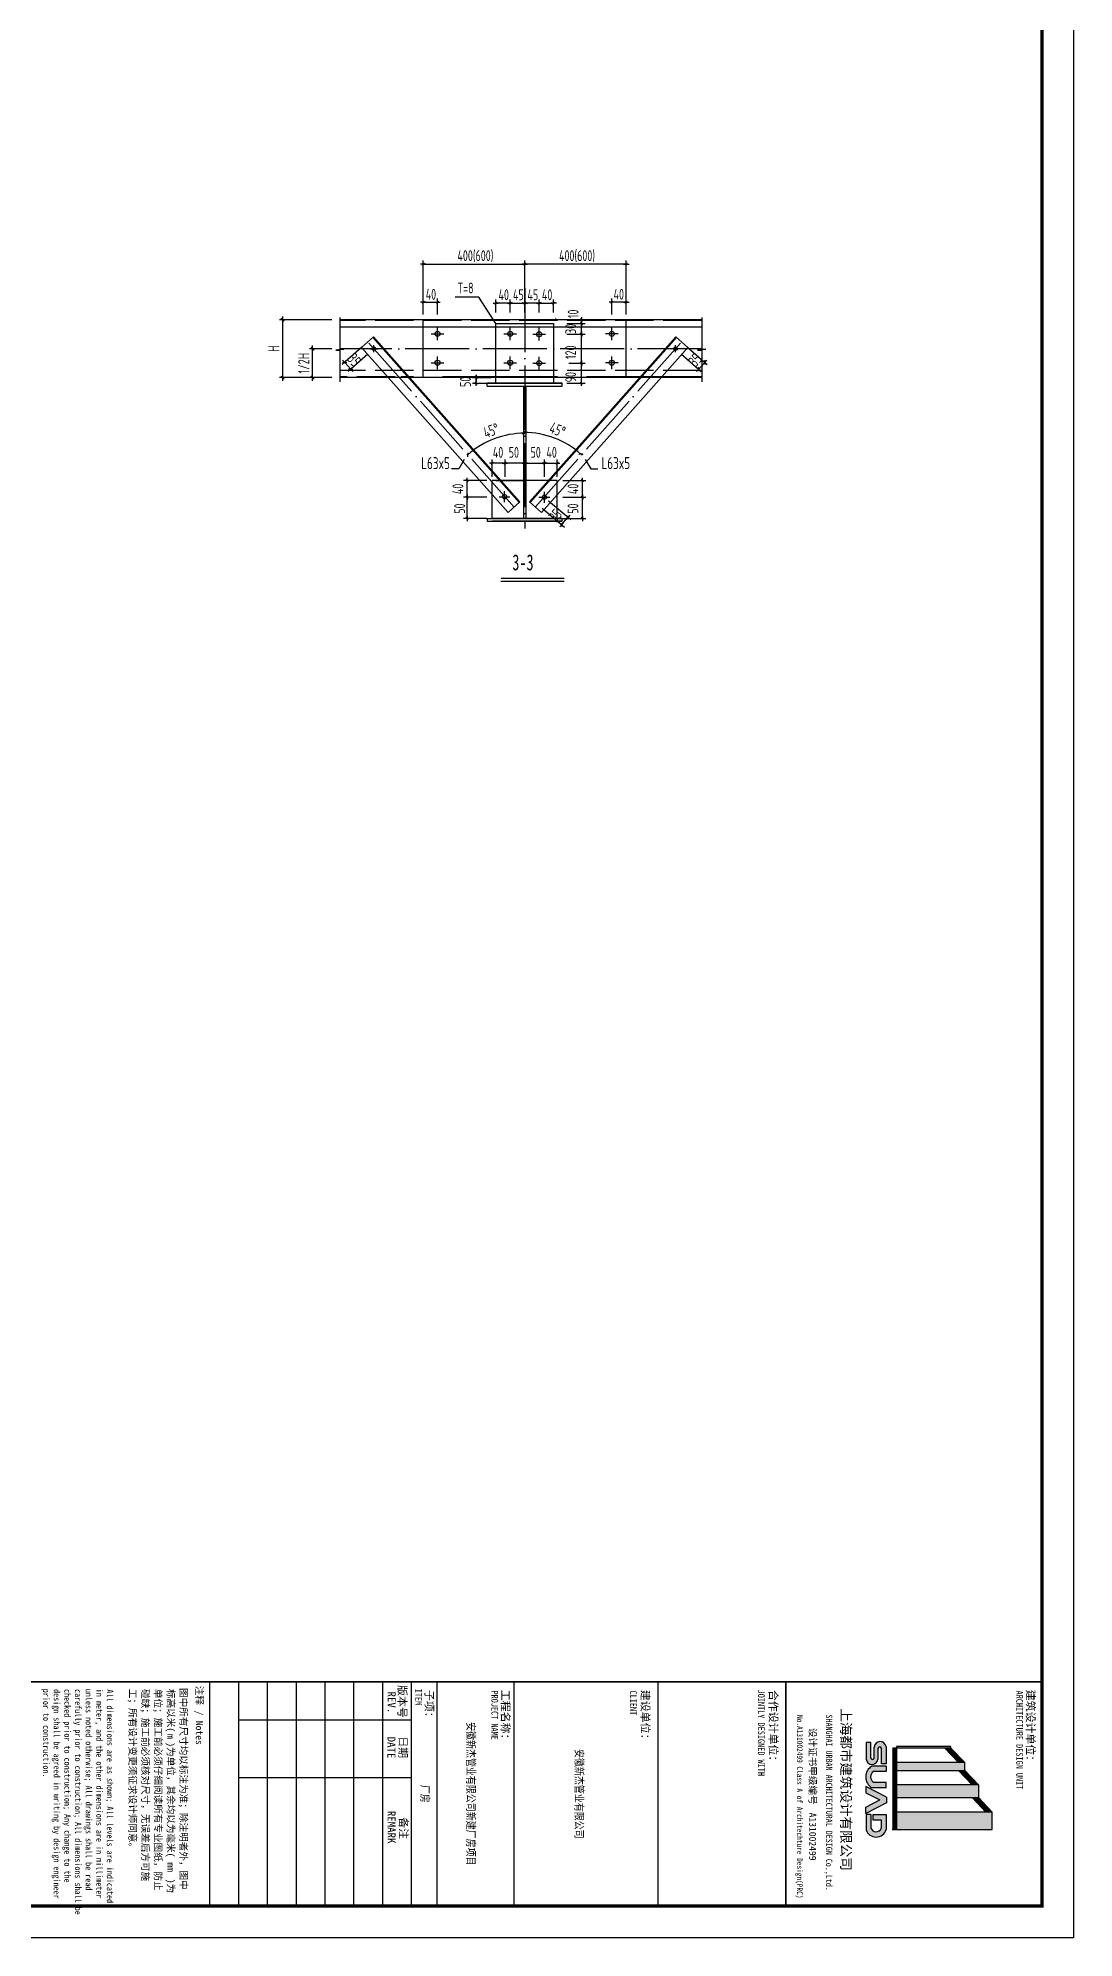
# Model space of a CAD drawing. Extents: x 753177 to 2169292, y -530934 to -273477.
# Drawn here: x 1440531 to 1489069, y -530227 to -441202 of the extents above; entities that cross this region are included whole.
import ezdxf
from ezdxf.enums import TextEntityAlignment as Align

# ---------------------------------------------------------------- set-up
doc = ezdxf.new("R2010")
doc.units = 0
doc.header["$LTSCALE"] = 1500
doc.header["$MEASUREMENT"] = 0
for name, pattern in [('2', [16, 12.5, -1.5, 0.5, -1.5]), ('ACAD_ISO02W100', [15, 12, -3]), ('CONTINOUS', [0]), ('DOTE', [2.4200000000000004, 2, -0.2, 0.02, -0.2])]:
    doc.linetypes.add(name, pattern=pattern)
doc.layers.get('Defpoints').update_dxf_attribs({"color": 252})
for name, color, linetype in [('00-tk', 151, 'Continuous'), ('AXIS', 3, 'Continuous'), ('DIM', 3, 'Continuous'), ('DOTE', 1, 'Continuous'), ('TEXT', 7, 'Continuous'), ('图框外框__细线', 253, 'Continuous')]:
    doc.layers.add(name, color=color, linetype=linetype)
doc.layers.add('钢板标注', color=9, linetype='Continuous', lineweight=18)
doc.styles.add('DS6HT', font='simhei.ttf', dxfattribs={"width": 0.8})
doc.styles.add('H1', font='')
doc.styles.add('TSSD_Dimension', font='Tssdeng.shx', dxfattribs={"width": 0.7, "bigfont": 'hztxt.shx'})
doc.styles.add('TSSD_Norm', font='Tssdeng.shx', dxfattribs={"bigfont": 'hztxt.shx'})
doc.styles.add('图名', font='simhei.ttf', dxfattribs={"width": 0.7, "height": 600})
doc.styles.get('H1').set_extended_font_data('SimSun')
doc.dimstyles.new('TSSD_150_150', dxfattribs={"dimtxt": 525, "dimasz": 150, "dimexe": 150, "dimexo": 375, "dimgap": 150, "dimtad": 1, "dimdec": 0, "dimzin": 0, "dimdsep": 46, "dimtxsty": 'TSSD_Dimension', "dimblk": 'ARCHTICK', "dimblk1": 'ARCHTICK', "dimblk2": 'ARCHTICK', "dimcen": 0, "dimdle": 150, "dimclrt": 7, "dimadec": 0, "dimazin": 0, "dimtfac": 1, "dimtdec": 0, "dimtix": 1, "dimtmove": 2, "dimatfit": 3, "dimfxl": 0, "dimtolj": 1, "dimtzin": 0, "dimarcsym": 0})

# ---------------------------------------------------------------- blocks, each defined once
blk = doc.blocks.new('A$C16496DF1')
at = {"layer": '00-tk'}
h = blk.add_hatch(color=256, dxfattribs=at)
edge = h.paths.add_edge_path()
edge.add_arc((173122.0133486905, 116878.8711581866), 498.0683366664795, 288.7014113640251, 432.3606518510305)
edge.add_line((173272.9402213206, 117353.5217108121), (172565.5722436446, 117353.5217108121))
edge.add_line((172565.5722436446, 117353.5217108121), (172565.5722436446, 116725.494510998))
edge.add_line((172565.5722436446, 116725.494510998), (172811.1039363083, 116725.494510998))
edge.add_line((172811.1039363083, 116725.494510998), (172811.1039363083, 117116.9161942048))
edge.add_line((172811.1039363083, 117116.9161942048), (173211.5588803929, 117116.9161942048))
edge.add_arc((173121.6856705095, 116877.9671933845), 255.2916348958691, -72.1672284115379, 69.38777632303328, ccw=False)
edge.add_line((173199.8661415814, 116634.941201378), (172568.4930549907, 116634.941201378))
edge.add_line((172568.4930549907, 116634.941201378), (172568.4930549907, 116407.0996443819))
edge.add_line((172568.4930549907, 116407.0996443819), (173281.7121487868, 116407.0996443819))
edge = h.paths.add_edge_path()
edge.add_arc((170801.0604273123, 116979.3518533082), 588.6006660502978, 210.1327751899912, 329.8672248100088)
edge.add_line((171310.1201876383, 116683.8710510693), (171310.1201876383, 117352.6246350439))
edge.add_line((171310.1201876383, 117352.6246350439), (171058.4146023029, 117352.6246350439))
edge.add_line((171058.4146023029, 117352.6246350439), (171058.4146023029, 116755.7640437557))
edge.add_arc((170801.0604273123, 116939.6699095989), 316.3108263664485, 215.5496840978624, 324.4503159021376, ccw=False)
edge.add_line((170543.7062523216, 116755.7640437557), (170543.7062523216, 117352.6246350439))
edge.add_line((170543.7062523216, 117352.6246350439), (170292.0006669862, 117352.6246350439))
edge.add_line((170292.0006669862, 117352.6246350439), (170292.0006669862, 116683.8710510693))
edge = h.paths.add_edge_path()
edge.add_arc((169429.344027475, 117068.3455161259), 279.5690587620256, 99.4771295791525, 264.9305597506611)
edge.add_line((169404.6404590411, 116789.8700372706), (169903.7827515849, 116789.8700372706))
edge.add_arc((169903.7683802766, 116708.8672330272), 81.00280551827346, -89.98983473079062, 89.9898347307905, ccw=False)
edge.add_line((169903.7827515849, 116627.8644287838), (169195.5983391015, 116627.8644287838))
edge.add_line((169195.5983391015, 116627.8644287838), (169195.5983391015, 116410.4369373829))
edge.add_line((169195.5983391015, 116410.4369373829), (169967.7747852108, 116410.4369373829))
edge.add_arc((169943.0712167739, 116688.9124162381), 279.5690587620256, 275.0694402493389, 440.5228704208475)
edge.add_line((169989.1033534354, 116964.6657498742), (169475.0690368409, 116964.6657498742))
edge.add_arc((169475.0834081492, 117045.6685541177), 81.00280551827346, 90.0101652692095, 269.9898347307905, ccw=False)
edge.add_line((169475.0690368407, 117126.671358361), (170193.8797597245, 117126.671358361))
edge.add_line((170193.8797597245, 117126.671358361), (170193.8797597245, 117344.0988497618))
edge.add_line((170193.8797597245, 117344.0988497618), (169383.311890811, 117344.0988497618))
h.paths.add_polyline_path([(171753.1183470362, 117362.9659647661), (172009.1561000128, 117362.9659647661), (172512.0831058552, 116399.6691757772), (172217.9355684386, 116399.6691757772), (171881.1372235245, 117057.9316797029), (171544.3388786104, 116399.6691757772), (171250.1913411939, 116399.6691757772)])
at = {"layer": '00-tk', "linetype": 'Continuous'}
blk.add_line((178350, 126150.0000000001), (0, 126150.0000000001), dxfattribs=at)
at = {"layer": '00-tk'}
for p, q in [((178350, 126150.0000000001), (178350, 0)), ((166350, 124650.0000000001), (166350, 1500)), ((176850, 124650.0000000001), (176850, 1500)), ((166350, 112650.0000000001), (176850, 112650.0000000001)), ((166350, 106650.0000000001), (176850, 106650.0000000001)), ((166350, 99900.00000000012), (176850, 99900.00000000012)), ((166350, 96300.00000000012), (176850, 96300.00000000012)), ((166350, 95100.00000000012), (176850, 95100.00000000012)), ((166350, 95100.00000000012), (176850, 95100.00000000012)), ((166350, 95100.00000000012), (176850, 95100.00000000012)), ((166350, 95100.00000000012), (176850, 95100.00000000012)), ((166350, 95100.00000000012), (176850, 95100.00000000012)), ((166350, 95100.00000000012), (176850, 95100.00000000012)), ((166350, 95100.00000000012), (176850, 95100.00000000012)), ((166350, 95100.00000000012), (176850, 95100.00000000012)), ((168150, 95100.00000000012), (168150, 87000.00000000012)), ((170850, 95100.00000000012), (170850, 87000.00000000012)), ((166350, 93750.00000000012), (176850, 93750.00000000012)), ((166350, 92400.00000000012), (176850, 92400.00000000012)), ((166350, 91050.00000000012), (176850, 91050.00000000012)), ((166350, 89700.00000000012), (176850, 89700.00000000012)), ((166350, 88350.00000000012), (176850, 88350.00000000012)), ((166350, 87000.00000000012), (176850, 87000.00000000012)), ((166350, 85650.00000000012), (176850, 85650.00000000012))]:
    blk.add_line(p, q, dxfattribs=at)
at = {"layer": '00-tk', "color": 7}
for p, q in [((171773.6112773521, 121672.7179734251), (172448.1770513384, 122315.6161188998)), ((171773.6112773521, 121631.2754578388), (172448.1770513384, 122274.1736033135)), ((171773.6112773521, 121589.8329422522), (172448.1770513384, 122232.7310877269)), ((171773.6112773521, 121548.3904266659), (172449.2254631482, 122192.287766043)), ((171773.6112773521, 121506.9479110793), (172448.1770513384, 122149.846056554)), ((171773.6112773521, 121465.505395493), (172448.1770513384, 122108.4035409677)), ((171773.6112773521, 121424.0628799064), (172449.2254631482, 122067.9602192835)), ((171773.6112773521, 121382.6203643198), (172449.2254631482, 122026.5177036972)), ((173273.7668797234, 122315.6161188998), (172448.1770513384, 122315.6161188998)), ((172448.1770513384, 122315.6161188998), (172448.1770513384, 117836.4736395193)), ((173273.7668797234, 117832.1243215842), (173273.7668797234, 122315.8055345499)), ((170499.4722989202, 121029.995883474), (171173.8533453047, 121672.7179734251)), ((170499.4722989202, 120988.5533678877), (171173.8533453047, 121631.2754578388)), ((170499.4722989202, 120947.1108523015), (171173.8533453047, 121589.8329422522)), ((170499.4722989202, 120905.6683367149), (171173.8533453047, 121548.3904266659)), ((170499.4722989202, 120864.2258211282), (171173.8533453047, 121506.9479110793)), ((170499.4722989202, 120822.7833055416), (171173.8533453047, 121465.505395493)), ((170499.4722989202, 120781.3407899553), (171175.0864847135, 121425.2381293328)), ((170499.4722989202, 120739.8982743691), (171175.0864847135, 121383.7956137462)), ((171173.8533453047, 121672.7179734251), (171173.8533453047, 117836.4736395193)), ((171173.8533453047, 121672.7179734251), (171773.6112773521, 121672.7179734251)), ((171773.6112773521, 117832.1243215842), (171773.6112773521, 121672.7179734247)), ((169448.5053237425, 120386.0985440966), (169373.5053237425, 120386.0985440966)), ((169373.5053237425, 120386.0985440966), (169373.5053237425, 117836.4736395193)), ((169448.5053237425, 120386.0985440966), (170124.1195095414, 121029.9958834737)), ((169448.5053237425, 120344.65602851), (170124.1195095414, 120988.5533678874)), ((169448.5053237425, 120303.2135129233), (170124.1195095414, 120947.1108523011)), ((169448.5053237425, 120261.7709973371), (170124.1195095414, 120905.6683367145)), ((169448.5053237425, 120220.3284817508), (170124.1195095414, 120864.2258211279)), ((169448.5053237425, 120178.8859661645), (170124.1195095414, 120822.7833055416)), ((169448.5053237425, 120386.0985440966), (169448.5053237425, 117836.4736395193)), ((169449.6671683006, 120138.5507521038), (170125.2813540967, 120782.4480914809)), ((169449.6671683006, 120097.1082365175), (170125.2813540967, 120741.0055758946)), ((170499.4722989202, 121029.995883474), (170124.1195095414, 121029.9958834737)), ((170124.1195095414, 121029.995883474), (170124.1195095414, 117836.4736395193)), ((170499.4722989202, 117836.4736395193), (170499.4722989202, 121029.995883474)), ((169373.5053237425, 117836.4736395193), (169462.8779194811, 117836.4736395193)), ((169448.5053237425, 117836.4736395193), (169448.5053237425, 117656.4736395193)), ((169448.5053237425, 117806.4736395193), (173273.7668797234, 117806.4736395193)), ((169448.5053237425, 117806.4736395193), (173273.7668797234, 117806.4736395193)), ((169448.5053237425, 117776.4736395193), (173273.7668797234, 117776.4736395193)), ((169448.5053237425, 117746.4736395193), (173273.7668797234, 117746.4736395193)), ((169448.5053237425, 117716.4736395193), (173273.7668797234, 117716.4736395193)), ((169448.5053237425, 117656.4736395193), (173273.7668797234, 117656.4736395193)), ((169462.8779194811, 117836.4736395193), (173273.7668797234, 117836.4736395193)), ((170112.1195095414, 117836.4736395193), (170503.9722989202, 117836.4736395193)), ((171176.8533453075, 117836.4736395193), (171776.6112773521, 117836.4736395193)), ((172443.6770513384, 117836.4736395193), (173273.7668797234, 117836.4736395193)), ((173273.7668797234, 117626.4736395193), (173273.7668797234, 117821.4736395193))]:
    blk.add_line(p, q, dxfattribs=at)
at = {"layer": '00-tk', "const_width": 150}
blk.add_lwpolyline([(3750, 124650.0000000001), (176850, 124650.0000000001), (176850, 1500.000000000116), (3750, 1500)], close=True, dxfattribs=at)
at = {"layer": '00-tk', "const_width": 75}
for points in [[(166350, 1500), (166350, 124650.0000000001)], [(166350, 112650.0000000001), (176850, 112650.0000000001)]]:
    blk.add_lwpolyline(points, dxfattribs=at)
at = {"layer": '00-tk', "color": 7}
for points in [[(169903.7827515849, 116627.8644287838), (169195.5983391015, 116627.8644287838), (169195.5983391015, 116410.4369373829), (169967.7747852108, 116410.4369373829)], [(169383.311890811, 117344.0988497618), (170193.8797597245, 117344.0988497618), (170193.8797597245, 117126.671358361), (169475.0690368407, 117126.671358361)], [(169903.7827515849, 116789.8700372706), (169404.6404590411, 116789.8700372706)], [(169475.0690368409, 116964.6657498742), (169989.1033534354, 116964.6657498742)], [(170292.0006669862, 117352.6246350439), (170543.7062523216, 117352.6246350439), (170543.7062523216, 116755.7640437557)], [(170292.0006669862, 117352.6246350439), (170292.0006669862, 116683.8710510693)], [(171310.1201876383, 117352.6246350439), (171058.4146023029, 117352.6246350439), (171058.4146023029, 116755.7640437557)], [(171753.1183470362, 117362.9659647661), (171250.1913411939, 116399.6691757772), (171544.3388786104, 116399.6691757772), (171881.1372235245, 117057.9316797029)], [(171310.1201876383, 117352.6246350439), (171310.1201876383, 116683.8710510693)], [(171753.1183470362, 117362.9659647661), (172009.1561000128, 117362.9659647661), (172512.0831058552, 116399.6691757772), (172217.9355684386, 116399.6691757772), (171881.1372235245, 117057.9316797029)], [(172565.5722436446, 116725.494510998), (172565.5722436446, 117353.5217108121), (173272.9402213206, 117353.5217108121)], [(172565.5722436446, 116725.494510998), (172811.1039363083, 116725.494510998), (172811.1039363083, 117116.9161942048), (173211.5588803929, 117116.9161942048)], [(172568.4930549907, 116634.941201378), (173199.8661415814, 116634.941201378)], [(172568.4930549907, 116634.941201378), (172568.4930549907, 116407.0996443819), (173281.7121487868, 116407.0996443819)]]:
    blk.add_lwpolyline(points, dxfattribs=at)
for centre, radius, start, end in [((169429.344027475, 117068.3455161259), 279.5690587620256, 99.4771295791525, 264.9305597439803), ((169475.0834081492, 117045.6685541177), 81.00280551827346, 90.01016526920944, 269.9898347307906), ((169903.7683802766, 116708.8672330272), 81.00280551827346, 270.0101652692094, 89.98983473079058), ((169943.0712167739, 116688.9124162381), 279.5690587620256, 275.0694402560197, 80.52287042084748), ((170801.0604273123, 116979.3518533082), 588.6006660502978, 210.1327751911888, 329.8672248088112), ((170801.0604273123, 116939.6699095989), 316.3108263664485, 215.5496841031452, 324.4503158968548), ((173121.6856705095, 116877.9671933845), 255.2916348958691, 287.8327715884621, 69.38777632303335), ((173122.0133486905, 116878.8711581866), 498.0683366664795, 288.7014113570389, 72.36065184416874)]:
    blk.add_arc(centre, radius, start, end, dxfattribs=at)
for points in [[(171773.6112773521, 121672.7179734251), (171773.8436462665, 121631.4969181442), (172449.2254631482, 122316.6153128025), (172449.2254631482, 122275.1727972159)], [(171773.6112773521, 121589.8329422525), (171773.8436462665, 121548.6118869716), (172449.2254631482, 122233.7302816299), (172449.2254631482, 122192.2877660433)], [(171773.6112773521, 121506.9479110793), (171773.8436462665, 121465.7268557984), (172449.2254631482, 122150.8452504571), (172449.2254631482, 122109.4027348704)], [(171774.5407529958, 121424.9487211276), (171774.7731219102, 121383.7276658464), (172450.1549387947, 122068.8460605047), (172450.1549387947, 122027.4035449184)], [(172448.1770513384, 117836.4736395193), (173273.7668797234, 117836.4736395193), (172448.1770513384, 122315.6161188998), (173273.7668797234, 122315.6161188998)], [(170499.4722989202, 121029.995883474), (170499.704667829, 120988.7748281928), (171175.0864847135, 121673.8932228514), (171175.0864847135, 121632.4507072648)], [(170499.4722989202, 120947.1108523015), (170499.704667829, 120905.8897970206), (171175.0864847135, 121591.0081916789), (171175.0864847135, 121549.5656760926)], [(170499.4722989202, 120864.2258211282), (170499.704667829, 120823.0047658477), (171175.0864847135, 121508.1231605057), (171175.0864847135, 121466.6806449194)], [(170500.4017745638, 120782.2266311762), (170500.6341434726, 120741.0055758953), (171176.0159603627, 121426.1239705536), (171176.0159603627, 121384.6814549674)], [(171173.8533453047, 117836.4736395193), (171773.6112773521, 117836.4736395193), (171173.8533453047, 121672.7179734251), (171773.6112773521, 121672.7179734247)], [(169373.5053237425, 117836.4736395193), (169462.8779194811, 117836.4736395193), (169373.5053237425, 120386.0985440966), (169448.5053237425, 120386.0985440966)], [(169448.5053237425, 120386.0985440966), (169448.7376926541, 120344.8774888157), (170124.1195095414, 121029.9958834737), (170124.1195095414, 120988.5533678874)], [(169448.9700615685, 120303.6564335341), (169449.2024304774, 120262.4353782532), (170124.5842473619, 120947.5537729115), (170124.5842473619, 120906.1112573253)], [(169449.4347993918, 120221.2143229716), (169449.6671683006, 120179.9932676908), (170125.0489851879, 120865.1116623491), (170125.0489851879, 120823.6691467628)], [(169450.5966439471, 120139.436593325), (169450.8290128587, 120098.2155380438), (170126.2108297404, 120783.3339327024), (170126.210829746, 120741.8914171158)], [(170124.1195095414, 117836.4736395193), (170499.4722989202, 117836.4736395193), (170124.1195095414, 121029.9958834737), (170499.4722989202, 121029.995883474)], [(169448.5053237425, 117806.4736395193), (169448.5053237425, 117836.4736395193), (173273.7668797234, 117806.4736395193), (173273.7668797234, 117836.4736395193)], [(169448.5053237425, 117746.4736395193), (169448.5053237425, 117776.4736395193), (173273.7668797234, 117746.4736395193), (173273.7668797234, 117776.4736395193)], [(169448.5053237425, 117686.4736395193), (169448.5053237425, 117716.4736395193), (173273.7668797234, 117686.4736395193), (173273.7668797234, 117716.4736395193)], [(169448.5053237425, 117626.4736395193), (169448.5053237425, 117656.4736395193), (173273.7668797234, 117626.4736395193), (173273.7668797234, 117656.4736395193)]]:
    blk.add_solid(points, dxfattribs=at)
at = {"layer": '00-tk'}
for s, height, style, p in [('建筑设计单位：', 375, 'DS6HT', (166719.5816702479, 123927.6193819259)), ('合作设计单位：', 375, 'DS6HT', (166726.9344124189, 111877.5657161931)), ('建设单位：', 375, 'DS6HT', (166725.2788191698, 105879.464979884)), ('工程名称：', 375, 'DS6HT', (166722.0485533476, 99324.09092794359)), ('子项：', 375, 'DS6HT', (166724.0803183783, 95757.32322908612)), ('版本号', 375, 'DS6HT', (166499.291991815, 94493.11904129689)), ('REV.', 375, 'DS6HT', (166801.1003333582, 93999.5858641679)), ('日期', 375, 'DS6HT', (168899.3498214316, 94526.94950819667)), ('REMARK', 375, 'DS6HT', (172391.9678665856, 93991.15786171495)), ('备注', 375, 'DS6HT', (172694.7992731389, 94546.93219525507)), ('DATE', 375, 'DS6HT', (168913.3709684797, 93985.63717643614)), ('注释', 330.0000000000003, 'H1', (166532.7440562532, 85007.18334019347)), ('图中所有尺寸均以标注为准；除注明者外，图中', 330.0000000000003, 'H1', (166636.9105765859, 84266.70060692227)), (' / ', 330.0000000000003, 'H1', (167471.41072292, 85007.18334019347)), ('Notes', 330.0000000000003, 'H1', (168175.4107229202, 85007.18334019347)), ('标高以米(', 330.0000000000003, 'H1', (166680.9105765859, 83670.90060692234)), ('m', 330.0000000000003, 'H1', (168792.9105765859, 83670.90060692234)), (')为单位，其余均以为毫米(', 330.0000000000003, 'H1', (169176.9351332025, 83670.90060692234)), ('mm', 330.0000000000003, 'H1', (174808.9351332027, 83670.90060692234)), (')为', 330.0000000000003, 'H1', (175576.984246436, 83670.90060692234)), ('碰缺；施工前必须核对尺寸，无误差后方可施', 330.0000000000003, 'H1', (166686.4105765859, 82479.30060692225)), ('单位；施工前必须仔细阅读所有专业图纸，防止', 330.0000000000003, 'H1', (166679.0772432527, 83075.10060692241)), ('工；所有设计变更须征求设计师同意。', 330.0000000000003, 'H1', (166677.2439099194, 81883.5006069222))]:
    blk.add_text(s, height=height, dxfattribs=dict(at, style=style)).set_placement(p)
for s, height, style, width, p in [('ARCHITECTURE DESIGN UNIT', 315, 'DS6HT', 0.9, (166756.7382545611, 123443.8665632375)), ('JOINTLY DESIGNED WITH', 315, 'DS6HT', 0.9, (166711.4173264224, 111343.5494635997)), ('CLIENT', 315, 'DS6HT', 0.9, (166753.2511278223, 105347.4390988569)), ('PROJECT NAME', 315, 'DS6HT', 0.9, (166751.7836204628, 98855.98946392513)), ('ITEM', 315, 'DS6HT', 0.9, (166671.5409305161, 95285.1679002752)), ('All dimensions are as shown; All levels are indicated', 297.0000000000002, 'H1', 0.85, (166701.0772432527, 80837.53394025564)), ('unless noted otherwise; All drawings shall be read', 297.0000000000002, 'H1', 0.85, (166674.5376798147, 79843.93394025555)), ('in meter, and the other dimensions are in millimeter', 297.0000000000002, 'H1', 0.85, (166673.5247193782, 80340.73394025548)), ('carefully prior to construction; All dimensions shall be', 297.0000000000002, 'H1', 0.85, (166684.8698762674, 79342.06913807266)), ('design shall be agreed in writing by design engineer', 297.0000000000002, 'H1', 0.85, (166686.8957971407, 78348.56122538506)), ('checked prior to construction; Any change to the', 297.0000000000002, 'H1', 0.85, (166684.8698762674, 78845.36122538499)), ('prior to construction.', 297.0000000000002, 'H1', 0.85, (166673.7273114654, 77851.76122538513))]:
    blk.add_text(s, height=height, dxfattribs=dict(at, style=style, width=width)).set_placement(p)
at = {"layer": '00-tk', "color": 7, "style": 'DS6HT'}
for s, height, p in [('上海都市建筑设计有限公司 ', 465, (167588.0022738075, 115237.2989090569)), ('设计证书甲级编号', 330, (168503.8539958578, 113743.4804440986)), ('A131002499', 330, (172477.2756054774, 113742.9788295154))]:
    blk.add_text(s, height=height, dxfattribs=at).set_placement(p)
for s, height, width, p in [('SHANGHAI URBAN ARCHITECTURAL DESIGN Co.,Ltd. ', 300, 0.8, (167878.7218145826, 114529.0937020706)), ('No.A131002499 Class A of Architechture Design(PRC)', 270, 0.78, (167902.7511720797, 113169.969144403))]:
    blk.add_text(s, height=height, dxfattribs=dict(at, width=width)).set_placement(p)
at = {"layer": '00-tk', "color": 0, "style": 'DS6HT', "width": 0.8}
for s, p in [('安徽新杰管业有限公司', (171595.375098295, 102780.7500671315)), ('安徽新杰管业有限公司新建厂房项目', (171595.375098295, 97707.59588219156)), ('厂房', (171595.375098295, 95556.27130525786))]:
    blk.add_text(s, height=375, dxfattribs=at).set_placement(p, align=Align.CENTER)
blk = doc.blocks.new('_ArchTick')
at = {"color": 0, "linetype": 'ByBlock', "const_width": 0.4}
blk.add_lwpolyline([(-0.5, -0.5), (0.5, 0.5)], dxfattribs=at)
blk = doc.blocks.new('*D676')
at = {"layer": 'Defpoints', "color": 0, "transparency": 16777216}
for p in [(1455983.628616127, -455442.4902713777), (1456265.275430069, -455760.4457396985), (1454898.979306624, -456403.2789751528)]:
    blk.add_point(p, dxfattribs=at)
at = {"layer": 'DIM', "color": 0, "lineweight": -2, "transparency": 16777216}
for p, q in [((1455702.920806301, -455691.1428915185), (1454786.696182693, -456502.7400232091)), ((1454898.979306624, -456403.2789751528), (1454799.518258567, -456290.9958512225)), ((1455180.626120565, -456721.2344434736), (1454898.979306624, -456403.2789751528)), ((1455984.567620243, -456009.0983598393), (1455068.342996635, -456820.6954915299)), ((1455180.626120565, -456721.2344434736), (1455280.087168622, -456833.517567404))]:
    blk.add_line(p, q, dxfattribs=at)
at = {"layer": 'DIM', "color": 0, "lineweight": -2, "transparency": 16777216, "xscale": 150, "yscale": 150, "zscale": 150}
for p, rotation in [((1454898.979306624, -456403.2789751528), 311.5347105282701), ((1455180.626120565, -456721.2344434736), 131.53471052827)]:
    blk.add_blockref('_ArchTick', p, dxfattribs=dict(at, rotation=rotation))
at = {"layer": 'DIM', "color": 7, "transparency": 16777216, "insert": (1455348.581304403, -456288.7388271583), "char_height": 525, "attachment_point": 5, "rotation": 311.53471052827, "style": 'TSSD_Dimension'}
blk.add_mtext('\\A1;35', dxfattribs=at)
blk = doc.blocks.new('*D677')
at = {"layer": 'AXIS', "color": 0, "linetype": 'ByBlock', "lineweight": -2, "transparency": 16777216}
for p, q in [((1470965.160358684, -455691.1532868742), (1471881.384982294, -456502.7504185669)), ((1470683.513544742, -456009.1087551952), (1471599.738168352, -456820.7058868879)), ((1471487.455044422, -456721.2448388316), (1471769.101858364, -456403.2893705107)), ((1471769.101858364, -456403.2893705107), (1471868.56290642, -456291.0062465804)), ((1471487.455044422, -456721.2448388316), (1471387.993996365, -456833.5279627619))]:
    blk.add_line(p, q, dxfattribs=at)
at = {"layer": 'Defpoints', "color": 0, "linetype": 'ByBlock', "transparency": 16777216}
for p in [(1470402.805734916, -455760.4561350544), (1470684.452548858, -455442.5006667334), (1471769.101858364, -456403.2893705107)]:
    blk.add_point(p, dxfattribs=at)
at = {"layer": 'AXIS', "color": 0, "linetype": 'ByBlock', "lineweight": -2, "transparency": 16777216, "xscale": 150, "yscale": 150, "zscale": 150}
for p, rotation in [((1471487.455044422, -456721.2448388316), 48.46528947172995), ((1471769.101858364, -456403.2893705107), 228.4652894717299)]:
    blk.add_blockref('_ArchTick', p, dxfattribs=dict(at, rotation=rotation))
at = {"layer": 'AXIS', "color": 7, "linetype": 'ByBlock', "transparency": 16777216, "insert": (1471319.499860585, -456288.7492225163), "char_height": 525, "attachment_point": 5, "rotation": 48.46528947172995, "style": 'TSSD_Dimension'}
blk.add_mtext('\\A1;35', dxfattribs=at)
blk = doc.blocks.new('*D678')
at = {"layer": 'Defpoints', "color": 0, "transparency": 16777216}
for p in [(1463334.045190008, -453536.6744879471), (1456432.094578556, -455948.3544884402), (1462372.26012909, -459837.8919327746), (1462840.840761603, -463183.7206374008), (1463334.045190008, -464266.7819725303)]:
    blk.add_point(p, dxfattribs=at)
at = {"layer": 'DIM', "color": 0, "lineweight": -2, "transparency": 16777216}
blk.add_arc((1463334.045190008, -463740.5401031547), 4019.414540100923, 90.00000000000031, 131.5330089075138, dxfattribs=at)
at = {"layer": 'DIM', "color": 0, "lineweight": -2, "transparency": 16777216, "xscale": 150, "yscale": 150, "zscale": 150}
blk.add_blockref('_ArchTick', (1463334.045190008, -459721.1255630536), dxfattribs=at)
at = {"layer": 'DIM', "color": 0, "lineweight": -2, "transparency": 16777216, "xscale": 150, "yscale": 150, "zscale": 150, "rotation": 221.5330089075138}
blk.add_blockref('_ArchTick', (1460668.966662813, -460731.7114790789), dxfattribs=at)
at = {"layer": 'DIM', "color": 7, "transparency": 16777216, "insert": (1461762.663817433, -459596.5532459504), "char_height": 525, "attachment_point": 5, "rotation": 20.76650445375644, "style": 'TSSD_Dimension'}
blk.add_mtext('\\A1;45%%d', dxfattribs=at)
blk = doc.blocks.new('*D679')
at = {"layer": 'Defpoints', "color": 0, "transparency": 16777216}
for p in [(1463301.842090352, -453503.0414430838), (1470203.792701806, -455914.7214435771), (1465169.531362436, -460147.7737328529), (1463795.046518754, -463150.0875925377), (1463301.842090352, -464233.1489276665)]:
    blk.add_point(p, dxfattribs=at)
at = {"layer": 'DIM', "color": 0, "lineweight": -2, "transparency": 16777216}
blk.add_arc((1463301.842090352, -463706.907058288), 4019.414540114567, 48.46699109246634, 90.00000000000094, dxfattribs=at)
at = {"layer": 'DIM', "color": 0, "lineweight": -2, "transparency": 16777216, "xscale": 150, "yscale": 150, "zscale": 150}
for p, rotation in [((1463301.842090352, -459687.4925181734), 180.000000000001), ((1465966.920617557, -460698.0784342031), 318.4669910924663)]:
    blk.add_blockref('_ArchTick', p, dxfattribs=dict(at, rotation=rotation))
at = {"layer": 'DIM', "color": 7, "transparency": 16777216, "insert": (1464873.223462932, -459562.9202010712), "char_height": 525, "attachment_point": 5, "rotation": 339.2334955462335, "style": 'TSSD_Dimension'}
blk.add_mtext('\\A1;45%%d', dxfattribs=at)
blk = doc.blocks.new('*D680')
at = {"layer": 'Defpoints', "color": 0, "transparency": 16777216}
for p in [(1453393.826224711, -455760.1611986961), (1454675.504273378, -455760.1611986961), (1454675.504273378, -457115.157003697)]:
    blk.add_point(p, dxfattribs=at)
at = {"layer": 'DIM', "color": 0, "lineweight": -2, "transparency": 16777216}
for p, q in [((1454300.504273378, -455760.1611986961), (1453243.826224711, -455760.1611986961)), ((1453393.826224711, -457265.157003697), (1453393.826224711, -455610.1611986961)), ((1454300.504273378, -457115.157003697), (1453243.826224711, -457115.157003697))]:
    blk.add_line(p, q, dxfattribs=at)
at = {"layer": 'DIM', "color": 0, "lineweight": -2, "transparency": 16777216, "xscale": 150, "yscale": 150, "zscale": 150}
for p, rotation in [((1453393.826224711, -455760.1611986961), 90), ((1453393.826224711, -457115.157003697), 270)]:
    blk.add_blockref('_ArchTick', p, dxfattribs=dict(at, rotation=rotation))
at = {"layer": 'DIM', "color": 7, "transparency": 16777216, "insert": (1452981.326224711, -456437.6591011963), "char_height": 525, "attachment_point": 5, "rotation": 90, "style": 'TSSD_Dimension'}
blk.add_mtext('\\A1;1/2H', dxfattribs=at)
blk = doc.blocks.new('*D681')
at = {"layer": 'Defpoints', "color": 0, "transparency": 16777216}
for p in [(1454675.504273378, -454405.1653936921), (1451992.545043814, -457115.157003697), (1454675.504273378, -457115.157003697)]:
    blk.add_point(p, dxfattribs=at)
at = {"layer": 'DIM', "color": 0, "lineweight": -2, "transparency": 16777216}
for p, q in [((1454300.504273378, -454405.1653936921), (1451842.545043814, -454405.1653936921)), ((1451992.545043814, -454255.1653936921), (1451992.545043814, -457265.157003697)), ((1454300.504273378, -457115.157003697), (1451842.545043814, -457115.157003697))]:
    blk.add_line(p, q, dxfattribs=at)
at = {"layer": 'DIM', "color": 0, "lineweight": -2, "transparency": 16777216, "xscale": 150, "yscale": 150, "zscale": 150}
for p, rotation in [((1451992.545043814, -454405.1653936921), 90), ((1451992.545043814, -457115.157003697), 270)]:
    blk.add_blockref('_ArchTick', p, dxfattribs=dict(at, rotation=rotation))
at = {"layer": 'DIM', "color": 7, "transparency": 16777216, "insert": (1451580.045043814, -455760.1611986943), "char_height": 525, "attachment_point": 5, "rotation": 90, "style": 'TSSD_Dimension'}
blk.add_mtext('\\A1;H', dxfattribs=at)

msp = doc.modelspace()

# ---------------------------------------------------------------- linework, layer by layer
for p, q in [((1458700.973486508, -451793.0137438684), (1458446.91177307, -451793.0137438684)), ((1463207.014333287, -451793.0137438684), (1463461.076046728, -451793.0137438684)), ((1463461.076046728, -451793.0137438684), (1463207.014333287, -451793.0137438684)), ((1467967.116893506, -451793.0137438684), (1468221.178606944, -451793.0137438684)), ((1458700.973486508, -453580.8547343416), (1458446.91177307, -453580.8547343416)), ((1459124.409675572, -453580.8547343416), (1459378.47138901, -453580.8547343416)), ((1461188.073760818, -453345.32199682), (1460080.544506865, -453345.32199682)), ((1461979.049385005, -454574.5398693172), (1461188.073760818, -453345.32199682)), ((1461849.769093896, -453625.7957650287), (1462103.830807335, -453625.7957650287)), ((1462528.391713589, -453625.7957650287), (1462782.453427027, -453625.7957650287)), ((1462782.453427027, -453625.7957650287), (1462528.391713589, -453625.7957650287)), ((1463207.014333287, -453625.7957650287), (1463461.076046728, -453625.7957650287)), ((1463461.076046728, -453625.7957650287), (1463207.014333287, -453625.7957650287)), ((1464138.573949229, -453625.7957650287), (1463884.51223579, -453625.7957650287)), ((1463884.51223579, -453625.7957650287), (1464138.573949229, -453625.7957650287)), ((1464816.071851729, -453625.7957650287), (1464562.010138291, -453625.7957650287)), ((1467543.680704444, -453580.8547343416), (1467289.618991005, -453580.8547343416)), ((1467967.116893506, -453580.8547343416), (1468221.178606944, -453580.8547343416)), ((1454675.504273378, -454291.6196372756), (1454675.504273378, -455775.4921305018)), ((1471625.052716154, -454405.1653936921), (1454675.504273378, -454405.1653936921)), ((1471625.052716154, -454743.9143449427), (1454675.504273378, -454743.9143449424)), ((1461979.049385005, -454574.5398693172), (1464689.04099501, -454574.5398693172)), ((1461979.049385005, -457374.3613571103), (1461979.049385005, -454574.5398693172)), ((1464689.04099501, -454574.5398693172), (1464689.04099501, -457374.3613571103)), ((1464776.018336533, -454341.7641302486), (1464776.018336533, -454375.6390253736)), ((1465995.907453921, -454278.1345369739), (1465995.907453921, -454532.1962504124)), ((1465995.907453921, -454447.5090125995), (1465995.907453921, -454701.5707260377)), ((1465995.907453921, -454701.5707260377), (1465995.907453921, -454447.5090125995)), ((1471625.052716154, -454291.6196372756), (1471625.052716154, -455775.4921305018)), ((1454866.235421297, -455775.4921305018), (1454484.771805597, -455835.0365177821)), ((1454675.504273378, -455775.4921305018), (1454866.235421297, -455775.4921305018)), ((1456250.773397798, -455205.4869048843), (1455694.197674791, -455698.8672526841)), ((1462551.451724949, -463440.5912049472), (1455694.197674793, -455698.8672526832)), ((1463078.780006415, -462972.5184800464), (1456216.136998317, -455236.1905775701)), ((1463112.729491109, -462942.3838781912), (1456250.420132434, -455205.8000593776)), ((1463555.36088891, -462942.3838781912), (1470417.661029428, -455205.8104519536)), ((1463589.310373602, -462972.5184800464), (1470451.944163122, -455236.200969771)), ((1464116.63865507, -463440.5912049472), (1470973.871763337, -455698.8672526841)), ((1465995.907453921, -454955.6324394757), (1465995.907453921, -455209.6941529138)), ((1465995.907453921, -455209.6941529138), (1465995.907453921, -454955.6324394757)), ((1471815.783864066, -455775.4921305018), (1471434.320248368, -455835.0365177821)), ((1471625.052716154, -455775.4921305018), (1471815.783864066, -455775.4921305018)), ((1454484.771805597, -455835.0365177821), (1454675.504273378, -455835.0365177821)), ((1454675.504273378, -455835.0365177821), (1454675.504273378, -457308.0726588125)), ((1465995.907453921, -456564.6899579166), (1465995.907453921, -456310.6282444784)), ((1465995.907453921, -456310.6282444784), (1465995.907453921, -456564.6899579166)), ((1471434.320248368, -455835.0365177821), (1471625.052716154, -455835.0365177821)), ((1471625.052716154, -455835.0365177821), (1471625.052716154, -457308.0726588125)), ((1471625.052716154, -457115.1570036979), (1454675.504273378, -457115.157003697)), ((1461056.688206834, -457298.2368574757), (1461056.688206834, -456988.1261469788)), ((1461056.688206834, -456988.1261469788), (1461056.688206834, -457298.2368574757)), ((1461056.688206834, -457501.3922138311), (1461056.688206834, -457316.9341116279)), ((1465090.52123353, -457374.3613571103), (1461577.569146486, -457374.3613571103)), ((1461577.569146486, -457374.3613571103), (1465090.52123353, -457374.3613571103)), ((1461577.569146486, -457509.8609376113), (1461577.569146486, -457374.3613571103)), ((1461577.569146486, -457509.8609376113), (1465090.52123353, -457509.8609376113)), ((1463283.232847324, -457509.8609376113), (1463283.232847324, -463712.6265027799)), ((1463384.857532702, -457509.8609376113), (1463384.857532702, -463712.6265027799)), ((1465090.52123353, -457509.8609376113), (1465090.52123353, -457374.3613571103)), ((1465995.907453921, -457501.3922138311), (1465995.907453921, -457316.9341116279)), ((1460496.446679105, -460955.4255152284), (1460241.203639857, -461382.0216086097)), ((1461936.705766099, -461119.9128062333), (1461682.644052661, -461119.9128062333)), ((1462538.2267904, -461119.9128062337), (1462284.165076964, -461119.9128062337)), ((1462284.165076964, -461119.9128062333), (1462538.2267904, -461119.9128062333)), ((1463461.076046728, -461119.9128062337), (1463207.014333287, -461119.9128062337)), ((1463207.014333287, -461119.9128062337), (1463461.076046728, -461119.9128062337)), ((1464383.925303046, -461119.9128062333), (1464129.863589608, -461119.9128062333)), ((1464129.863589615, -461119.9128062337), (1464383.92530305, -461119.9128062337)), ((1464731.384613917, -461119.9128062333), (1464985.446327353, -461119.9128062333)), ((1466171.643700914, -460955.4255152284), (1466426.886740161, -461382.0216086097)), ((1460241.203639857, -461382.0216086097), (1459909.648604441, -461382.0216086097)), ((1460634.506327581, -462065.2358645293), (1460634.506327581, -461811.1741510913)), ((1461809.674909378, -463712.6265027799), (1461809.674909378, -461938.2050078104)), ((1463283.232847324, -461938.2050078104), (1461809.674909378, -461938.2050078104)), ((1461979.049385005, -461938.2050078104), (1463283.232847324, -461938.2050078104)), ((1464858.415470636, -461938.2050078104), (1463384.857532702, -461938.2050078104)), ((1464858.415470636, -463712.6265027799), (1464858.415470636, -461938.2050078104)), ((1466033.584052431, -462065.2358645293), (1466033.584052431, -461811.1741510913)), ((1466426.886740161, -461382.0216086097), (1466758.441775575, -461382.0216086097)), ((1460634.506327581, -462594.6326904767), (1460634.506327581, -462848.6944039147)), ((1460634.506327581, -462848.6944039147), (1460634.506327581, -462594.6326904767)), ((1466033.584052431, -462848.6944039147), (1466033.584052431, -462594.6326904767)), ((1466033.584052431, -462594.6326904767), (1466033.584052431, -462848.6944039147)), ((1460634.506327581, -463585.5956460608), (1460634.506327581, -463839.6573594988)), ((1461577.569146486, -463712.6265027799), (1465090.52123353, -463712.6265027799)), ((1461577.569146486, -463712.6265027799), (1461577.569146486, -463848.1260832804)), ((1465090.52123353, -463712.6265027799), (1461809.674909378, -463712.6265027799)), ((1462551.451724949, -463440.5912049472), (1463112.729491109, -462942.3838781912)), ((1464116.63865507, -463440.5912049472), (1463555.36088891, -462942.3838781912)), ((1465090.52123353, -463848.1260832804), (1465090.52123353, -463712.6265027799)), ((1465443.397076885, -463563.5656317341), (1465278.844712405, -463757.1369973302)), ((1466033.584052431, -463585.5956460608), (1466033.584052431, -463839.6573594988)), ((1461577.569146486, -463848.1260832804), (1465090.52123353, -463848.1260832804)), ((1465090.52123353, -463848.1260832804), (1461809.674909378, -463848.1260832804)), ((1464980.135800479, -464108.5235737562), (1465144.688164959, -463914.9522081601))]:
    msp.add_line(p, q)
at = {"linetype": 'ACAD_ISO02W100', "ltscale": 0.1}
for p, q in [((1471625.052716154, -454439.0402888164), (1454675.504273378, -454439.040288816)), ((1471625.052716154, -456776.4080524464), (1454675.504273378, -456776.4080524464)), ((1457264.279901668, -457081.2821085717), (1454675.504273378, -457081.2821085717))]:
    msp.add_line(p, q, dxfattribs=at)
at = {"linetype": '2'}
for p, q in [((1458573.94262979, -457115.157003697), (1458573.94262979, -454405.1653936921)), ((1468094.147750226, -457115.157003697), (1468094.147750226, -454405.1653936921))]:
    msp.add_line(p, q, dxfattribs=at)
at = {"color": 1}
for p, q in [((1456096.027360298, -455760.1848417337), (1456434.776311548, -455760.1848417337)), ((1462135.770201189, -462696.3796490278), (1462643.893628065, -462696.3796490278)), ((1462389.831914627, -462950.441362466), (1462389.831914627, -462442.3179355896)), ((1464002.832732888, -462721.6635471958), (1464510.956159763, -462721.6635471958)), ((1464256.894446328, -462975.7252606337), (1464256.894446328, -462467.6018337581))]:
    msp.add_line(p, q, dxfattribs=at)
at = {"linetype": 'ACAD_ISO02W100', "ltscale": 0.3}
msp.add_line((1471625.052716154, -457081.2821085717), (1457547.597184571, -457081.2821085717), dxfattribs=at)
at = {"const_width": 42.34361890633876}
for points in [[(1458633.223696254, -451733.7326773994), (1458514.661563318, -451852.2948103369)], [(1463274.764123539, -451852.2948103369), (1463393.326256473, -451733.7326773994)], [(1463393.326256473, -451733.7326773994), (1463274.764123539, -451852.2948103369)], [(1468034.866683755, -451852.2948103369), (1468153.428816687, -451733.7326773994)], [(1458633.223696254, -453521.5736678725), (1458514.661563318, -453640.1358008098)], [(1459192.159465821, -453640.1358008098), (1459310.721598754, -453521.5736678725)], [(1461917.518884147, -453685.0768314975), (1462036.081017086, -453566.5146985593)], [(1462596.141503843, -453685.0768314975), (1462714.703636779, -453566.5146985593)], [(1462714.703636779, -453566.5146985593), (1462596.141503843, -453685.0768314975)], [(1463274.764123533, -453685.0768314975), (1463393.326256473, -453566.5146985593)], [(1463393.326256473, -453566.5146985593), (1463274.764123533, -453685.0768314975)], [(1464070.824158972, -453566.5146985593), (1463952.262026038, -453685.0768314975)], [(1463952.262026038, -453685.0768314975), (1464070.824158972, -453566.5146985593)], [(1464748.322061474, -453566.5146985593), (1464629.759928537, -453685.0768314975)], [(1467475.930914189, -453521.5736678725), (1467357.368781254, -453640.1358008098)], [(1468034.866683755, -453640.1358008098), (1468153.428816687, -453521.5736678725)], [(1465936.626387455, -454345.8843272238), (1466055.18852039, -454464.4464601617)], [(1465936.626387455, -454515.258802849), (1466055.18852039, -454633.8209357869)], [(1466055.18852039, -454633.8209357869), (1465936.626387455, -454515.258802849)], [(1465936.626387455, -455023.3822297249), (1466055.18852039, -455141.9443626631)], [(1466055.18852039, -455141.9443626631), (1465936.626387455, -455023.3822297249)], [(1466055.18852039, -456496.9401676657), (1465936.626387455, -456378.3780347276)], [(1461115.969273303, -457174.4380701664), (1460997.407140368, -457055.8759372293)], [(1461115.969273307, -457433.6424235806), (1460997.40714037, -457315.080290643)], [(1466055.18852039, -457433.6424235806), (1465936.626387455, -457315.080290643)], [(1461868.955975845, -461060.6317397649), (1461750.393842909, -461179.193872702)], [(1462470.477000152, -461060.6317397649), (1462351.914867211, -461179.1938727022)], [(1462351.914867211, -461179.193872702), (1462470.477000152, -461060.6317397649)], [(1463393.326256473, -461060.6317397649), (1463274.764123539, -461179.1938727022)], [(1463274.764123539, -461179.1938727022), (1463393.326256473, -461060.6317397649)], [(1464316.175512802, -461060.6317397649), (1464197.613379862, -461179.193872702)], [(1464197.613379862, -461179.1938727022), (1464316.175512804, -461060.6317397649)], [(1464799.134404169, -461179.193872702), (1464917.696537106, -461060.6317397649)], [(1460693.787394051, -461997.4860742788), (1460575.225261115, -461878.9239413415)], [(1466092.865118898, -461997.4860742788), (1465974.302985958, -461878.9239413415)], [(1460575.225261115, -462662.3824807269), (1460693.787394051, -462780.9446136655)], [(1460693.787394051, -462780.9446136655), (1460575.225261115, -462662.3824807269)], [(1466092.865118898, -462780.9446136655), (1465974.302985958, -462662.3824807269)], [(1465974.302985958, -462662.3824807269), (1466092.865118898, -462780.9446136655)], [(1460575.225261115, -463653.345436311), (1460693.787394051, -463771.9075692489)], [(1465354.349794385, -463576.7891108471), (1465367.891994906, -463743.913518217)], [(1465974.302985958, -463653.345436311), (1466092.865118898, -463771.9075692489)], [(1465069.18308298, -464095.300094643), (1465055.64088246, -463928.1756872733)]]:
    msp.add_lwpolyline(points, dxfattribs=at)
at = {"color": 1}
for centre, radius in [((1456265.401835921, -455760.1848417337), 84.68723781267752), ((1459251.440532292, -455063.1765883355), 118.5621329377485), ((1462655.422570301, -455063.1765883367), 118.5621329377485), ((1464011.543092509, -455082.6632961934), 118.5621329377485), ((1467416.649847723, -455063.1765883355), 118.5621329377485), ((1470402.709485983, -455760.1611986961), 84.68723781267748), ((1459251.440532292, -456418.1723933385), 118.5621329377485), ((1462655.422570301, -456418.1723933395), 118.5621329377485), ((1464011.543092509, -456437.6591011963), 118.5621329377485), ((1467416.649847723, -456418.1723933385), 118.5621329377485), ((1462389.831914627, -462696.3796490278), 101.624685375213), ((1464256.894446328, -462721.6635471958), 101.624685375213)]:
    msp.add_circle(centre, radius, dxfattribs=at)
at = {"layer": 'AXIS', "linetype": 'ByBlock'}
for p, q in [((1458573.94262979, -454036.4228955245), (1458573.94262979, -451623.6392682432)), ((1458574.789502165, -451793.0137438684), (1463333.198317629, -451793.0137438684)), ((1463334.045190008, -454036.4228955245), (1463334.045190008, -451623.6392682432)), ((1463334.045190008, -454036.4228955245), (1463334.045190008, -451623.6392682432)), ((1468093.300877846, -451793.0137438684), (1463334.892062385, -451793.0137438684)), ((1468094.147750226, -454036.4228955245), (1468094.147750226, -451623.6392682432)), ((1458573.94262979, -454151.1036802541), (1458573.94262979, -453411.4802587163)), ((1458574.789502165, -453580.8547343416), (1459250.593659911, -453580.8547343416)), ((1459251.440532292, -454151.1036802541), (1459251.440532292, -453411.4802587163)), ((1461975.953078238, -453625.7957650287), (1461975.106205861, -453625.7957650287)), ((1461976.799950615, -454059.805611847), (1461976.799950615, -453456.4212894036)), ((1462655.42257031, -453625.7957650287), (1461976.799950615, -453625.7957650287)), ((1462654.575697931, -453625.7957650287), (1462653.728825555, -453625.7957650287)), ((1462655.42257031, -454059.805611847), (1462655.42257031, -453456.4212894036)), ((1462655.42257031, -454059.805611847), (1462655.42257031, -453456.4212894036)), ((1462655.42257031, -453625.7957650287), (1463334.045190008, -453625.7957650287)), ((1462656.269442691, -453625.7957650287), (1462657.116315067, -453625.7957650287)), ((1463333.198317625, -453625.7957650287), (1463332.351445248, -453625.7957650287)), ((1463334.045190008, -454059.805611847), (1463334.045190008, -453456.4212894036)), ((1463334.045190008, -454059.805611847), (1463334.045190008, -453456.4212894036)), ((1464011.543092509, -453625.7957650287), (1463334.045190008, -453625.7957650287)), ((1463334.892062385, -453625.7957650287), (1463335.738934761, -453625.7957650287)), ((1464010.696220126, -453625.7957650287), (1464009.84934775, -453625.7957650287)), ((1464011.543092509, -454059.805611847), (1464011.543092509, -453456.4212894036)), ((1464011.543092509, -454059.805611847), (1464011.543092509, -453456.4212894036)), ((1464011.543092509, -453625.7957650287), (1464689.04099501, -453625.7957650287)), ((1464012.389964885, -453625.7957650287), (1464013.236837261, -453625.7957650287)), ((1464689.04099501, -454059.805611847), (1464689.04099501, -453456.4212894036)), ((1464689.887867388, -453625.7957650287), (1464690.734739765, -453625.7957650287)), ((1467416.649847723, -454151.1036802541), (1467416.649847723, -453411.4802587163)), ((1468093.300877846, -453580.8547343416), (1467417.496720099, -453580.8547343416)), ((1468094.147750226, -454151.1036802541), (1468094.147750226, -453411.4802587163)), ((1465306.6376548, -454405.1653936935), (1466165.281929545, -454405.1653936935)), ((1465309.986656092, -454574.5398693186), (1466165.281929545, -454574.5398693186)), ((1465944.330668165, -454574.5398693186), (1466165.281929545, -454574.5398693186)), ((1465995.907453921, -454404.3185213142), (1465995.907453921, -454403.4716489369)), ((1465995.907453921, -454574.5398693186), (1465995.907453921, -454405.1653936935)), ((1465995.907453921, -454573.6929969396), (1465995.907453921, -454572.846124562)), ((1465995.907453921, -455082.6632961947), (1465995.907453921, -454574.5398693186)), ((1465995.907453921, -454575.3867416958), (1465995.907453921, -454576.2336140743)), ((1465301.550689949, -455082.6632961947), (1466156.845963401, -455082.6632961947)), ((1465309.986656092, -455082.6632961947), (1466165.281929545, -455082.6632961947)), ((1465987.471487775, -455083.5101685717), (1465987.471487775, -455084.3570409503)), ((1465995.907453921, -455081.8164238156), (1465995.907453921, -455080.9695514382)), ((1465995.907453921, -456437.6591011975), (1465995.907453921, -455082.6632961947)), ((1465401.148302724, -456437.6591011975), (1466156.845963401, -456437.6591011975)), ((1465409.584268872, -456437.6591011975), (1466165.281929545, -456437.6591011975)), ((1465987.471487775, -456436.8122288183), (1465987.471487775, -456435.9653564411)), ((1465995.907453921, -457374.3613571117), (1465995.907453921, -456437.6591011975)), ((1465995.907453921, -456438.5059735745), (1465995.907453921, -456439.3528459532)), ((1460886.316132424, -457115.1570036979), (1461741.611405873, -457115.1570036979)), ((1460886.316132424, -457374.3613571117), (1461741.611405876, -457374.3613571117)), ((1461048.252240688, -457114.3101313191), (1461048.252240688, -457113.4632589411)), ((1461056.688206834, -457374.3613571117), (1461056.688206834, -457115.1570036979)), ((1461056.688206834, -457116.0038760757), (1461056.688206834, -457116.8507484543)), ((1461056.688206834, -457375.2082294904), (1461056.688206834, -457376.0551018681)), ((1465309.986656092, -457374.3613571117), (1466165.281929545, -457374.3613571117)), ((1465995.907453921, -457375.2082294904), (1465995.907453921, -457376.0551018681)), ((1461809.674909378, -461762.8599246979), (1461809.674909378, -460950.5383306078)), ((1462410.349061301, -461119.9128062333), (1461810.521781755, -461119.9128062333)), ((1462411.195933682, -461762.8599246979), (1462411.195933682, -460950.5383306078)), ((1462411.195933682, -461762.8599246979), (1462411.195933682, -460950.5383306083)), ((1463333.198317629, -461119.9128062337), (1462412.042806063, -461119.9128062337)), ((1463334.045190008, -461762.8599246979), (1463334.045190008, -460950.5383306083)), ((1463334.045190008, -461762.8599246979), (1463334.045190008, -460950.5383306083)), ((1463334.892062385, -461119.9128062337), (1464256.047573957, -461119.9128062337)), ((1464256.894446333, -461762.8599246979), (1464256.894446333, -460950.5383306083)), ((1464256.894446328, -461762.8599246979), (1464256.894446328, -460950.5383306078)), ((1464257.741318709, -461119.9128062333), (1464857.568598259, -461119.9128062333)), ((1464858.415470636, -461762.8599246979), (1464858.415470636, -460950.5383306078)), ((1461555.613195941, -461938.2050078104), (1460465.131851957, -461938.2050078104)), ((1460634.506327581, -462720.8166748185), (1460634.506327581, -461939.0518801888)), ((1465112.477184074, -461938.2050078104), (1466202.958528058, -461938.2050078104)), ((1466033.584052431, -462720.8166748185), (1466033.584052431, -461939.0518801888)), ((1461555.613195941, -462721.6635471958), (1460465.131851957, -462721.6635471958)), ((1461555.613195941, -462721.6635471958), (1460465.131851957, -462721.6635471958)), ((1460634.506327581, -463711.7796304021), (1460634.506327581, -462722.5104195746)), ((1464450.465811931, -462886.2159116762), (1465490.168471713, -463770.0528908523)), ((1465112.477184074, -462721.6635471958), (1466202.958528058, -462721.6635471958)), ((1465112.477184074, -462721.6635471958), (1466202.958528058, -462721.6635471958)), ((1466033.584052431, -463711.7796304021), (1466033.584052431, -462722.5104195746)), ((1461555.613195941, -463712.6265027799), (1460465.131851957, -463712.6265027799)), ((1464151.7569, -463237.6024881024), (1465191.459559778, -464121.4394672785)), ((1465062.411982721, -464011.7378909576), (1465361.120894647, -463660.3513145323)), ((1465112.477184074, -463712.6265027799), (1466202.958528058, -463712.6265027799)), ((1465361.669402527, -463659.7060766463), (1465362.217910407, -463659.060838762)), ((1465061.863474838, -464012.3831288437), (1465061.314966958, -464013.0283667283))]:
    msp.add_line(p, q, dxfattribs=at)
at = {"layer": 'DIM'}
msp.add_line((1462219.91726259, -466654.1464200156), (1465185.950965712, -466654.1464200156), dxfattribs=at)
at = {"layer": 'DIM', "const_width": 62.23341990937503}
msp.add_lwpolyline([(1462219.91726259, -466523.4562382061), (1465185.950965712, -466523.4562382061)], dxfattribs=at)
at = {"layer": 'DOTE', "color": 251, "linetype": 'DOTE'}
for p, q in [((1463334.045190008, -452924.8865940369), (1463334.045190008, -464178.4870709917)), ((1459251.440532292, -455359.5819206798), (1459251.440532292, -454766.7712559911)), ((1462655.422570301, -455359.5819206809), (1462655.422570301, -454766.771255992)), ((1464011.543092509, -455379.0686285377), (1464011.543092509, -454786.2579638489)), ((1467416.649847723, -455359.5819206798), (1467416.649847723, -454766.7712559911)), ((1471625.052716154, -455760.1611986961), (1454675.504273378, -455760.1611986961)), ((1462840.840761604, -463183.7206374009), (1455983.755250919, -455442.1869633496)), ((1456265.401835921, -455929.5593173588), (1456265.401835921, -455590.8103661082)), ((1458955.035199946, -455063.1765883355), (1459547.845864635, -455063.1765883355)), ((1462359.017237955, -455063.1765883367), (1462951.827902647, -455063.1765883367)), ((1463715.137760165, -455082.6632961934), (1464307.948424855, -455082.6632961934)), ((1463827.249618413, -463183.7206374009), (1470684.325918169, -455442.1973623346)), ((1467713.055180068, -455063.1765883355), (1467120.244515382, -455063.1765883355)), ((1470572.08396161, -455760.1611986961), (1470233.33501036, -455760.1611986961)), ((1470402.709485983, -455929.5356743216), (1470402.709485983, -455590.7867230708)), ((1458955.035199946, -456418.1723933385), (1459547.845864635, -456418.1723933385)), ((1459251.440532292, -456714.5777256828), (1459251.440532292, -456121.7670609939)), ((1462359.017237955, -456418.1723933395), (1462951.827902647, -456418.1723933395)), ((1462655.422570301, -456714.5777256837), (1462655.422570301, -456121.7670609949)), ((1463715.137760165, -456437.6591011963), (1464307.948424855, -456437.6591011963)), ((1464011.543092509, -456734.0644335409), (1464011.543092509, -456141.2537688523)), ((1467713.055180068, -456418.1723933385), (1467120.244515382, -456418.1723933385)), ((1467416.649847723, -456714.5777256828), (1467416.649847723, -456121.7670609939))]:
    msp.add_line(p, q, dxfattribs=at)
at = {"layer": '图框外框__细线', "linetype": 'CONTINOUS'}
msp.add_line((1470417.296040338, -455205.4869048843), (1470973.871763337, -455698.8672526841), dxfattribs=at)

# ---------------------------------------------------------------- block references
at = {"layer": '钢板标注', "color": 2, "linetype": 'ByBlock', "rotation": 270}
msp.add_blockref('A$C16496DF1', (1362918.716762886, -351876.6757901213), dxfattribs=at)

# ---------------------------------------------------------------- texts
at = {"color": 7, "style": 'TSSD_Norm', "width": 0.7}
for s, p in [('400(600)', (1460183.281209194, -451654.4078586532)), ('400(600)', (1464943.383769411, -451654.4078586532)), ('40', (1458695.818515747, -453463.8071634903)), ('T=8', (1460183.281209194, -453170.5923950042)), ('40', (1462106.020784961, -453487.1898798135)), ('45', (1462784.643404656, -453487.1898798135)), ('45', (1463462.703665751, -453487.1898798135)), ('40', (1464140.201568252, -453487.1898798135)), ('40', (1467497.134267726, -453463.8071634903)), ('40', (1461841.082199659, -460872.1704675654)), ('50', (1462585.177815991, -460872.1704675654)), ('50', (1463606.31698681, -460872.1704675654)), ('40', (1464350.412603134, -460872.1704675654))]:
    msp.add_text(s, height=508.1234268760651, dxfattribs=at).set_placement(p)
for s, rotation, p in [('10', 90, (1465858.576098947, -454328.1598400734)), ('30', 90, (1465741.84574048, -455066.4905446857)), ('120', 90, (1465741.84574048, -456244.0882719107)), ('50', 90, (1460812.128207122, -457552.0745738976)), ('90', 90, (1465741.84574048, -457332.7087487051)), ('40', 90, (1460454.656214276, -462574.3735377728)), ('40', 90, (1465852.222613603, -462574.3735377728)), ('50', 90, (1460536.721328055, -463491.6154911973)), ('35', 49.63259315501131, (1464805.060581947, -463922.2132451322)), ('50', 90, (1465852.222613603, -463491.6154911973))]:
    msp.add_text(s, height=508.1234268760651, rotation=rotation, dxfattribs=at).set_placement(p)
at = {"linetype": 'CONTINOUS', "style": 'TSSD_Norm', "width": 0.7}
for p in [(1458487.672881129, -461573.2263387002), (1466931.563031943, -461573.2263387002)]:
    msp.add_text('L63x5', height=564.5815854178501, dxfattribs=at).set_placement(p, align=Align.BOTTOM_LEFT)
at = {"layer": 'TEXT', "style": '图名', "width": 0.65}
msp.add_text('3-3', height=750, dxfattribs=at).set_placement((1462754.275472102, -466144.1354542307))

# ---------------------------------------------------------------- dimensions: what is measured, and where the dimension line sits
at = {"layer": 'AXIS', "linetype": 'ByBlock'}
dim = msp.add_aligned_dim(p1=(1470402.805734916, -455760.4561350542), p2=(1470684.452548858, -455442.5006667334), distance=-1448.992428523278, text='35', dimstyle='TSSD_150_150', dxfattribs=at)
dim.commit()
dim.dimension.update_dxf_attribs({"geometry": '*D677', "text_midpoint": (1471319.499860585, -456288.7492225163)})
at = {"layer": 'DIM'}
for base, line1, line2, picture, middle in [((1462372.26012909, -459837.8919327746), ((1463334.045190008, -464266.7819725303), (1463334.045190008, -453536.6744879473)), ((1462840.840761604, -463183.7206374009), (1456432.094578556, -455948.3544884402)), '*D678', (1461762.663817433, -459596.5532459503)), ((1465169.531362436, -460147.7737328529), ((1463301.842090352, -464233.1489276665), (1463301.842090352, -453503.0414430839)), ((1463795.046518753, -463150.0875925377), (1470203.792701806, -455914.721443577)), '*D679', (1464873.223462932, -459562.9202010711))]:
    dim = msp.add_angular_dim_2l(base=base, line1=line1, line2=line2, text='45%%d', dimstyle='TSSD_150_150', dxfattribs=at)
    dim.commit()
    dim.dimension.update_dxf_attribs({"geometry": picture, "text_midpoint": middle})
for base, p1, p2, text, picture, middle in [((1451992.545043814, -457115.157003697), (1454675.504273378, -454405.1653936921), (1454675.504273378, -457115.157003697), 'H', '*D681', (1451580.045043814, -455760.1611986943)), ((1453393.826224711, -455760.1611986961), (1454675.504273378, -457115.157003697), (1454675.504273378, -455760.1611986961), '1/2H', '*D680', (1452981.326224711, -456437.6591011963))]:
    dim = msp.add_linear_dim(base=base, p1=p1, p2=p2, angle=90, text=text, dimstyle='TSSD_150_150', dxfattribs=at)
    dim.commit()
    dim.dimension.update_dxf_attribs({"geometry": picture, "text_midpoint": middle})
dim = msp.add_aligned_dim(p1=(1456265.275430069, -455760.4457396986), p2=(1455983.628616127, -455442.4902713777), distance=1448.9924285195455, text='35', dimstyle='TSSD_150_150', dxfattribs=at)
dim.commit()
dim.dimension.update_dxf_attribs({"geometry": '*D676', "text_midpoint": (1455348.581304403, -456288.7388271583)})

doc.saveas('drawing.dxf')
